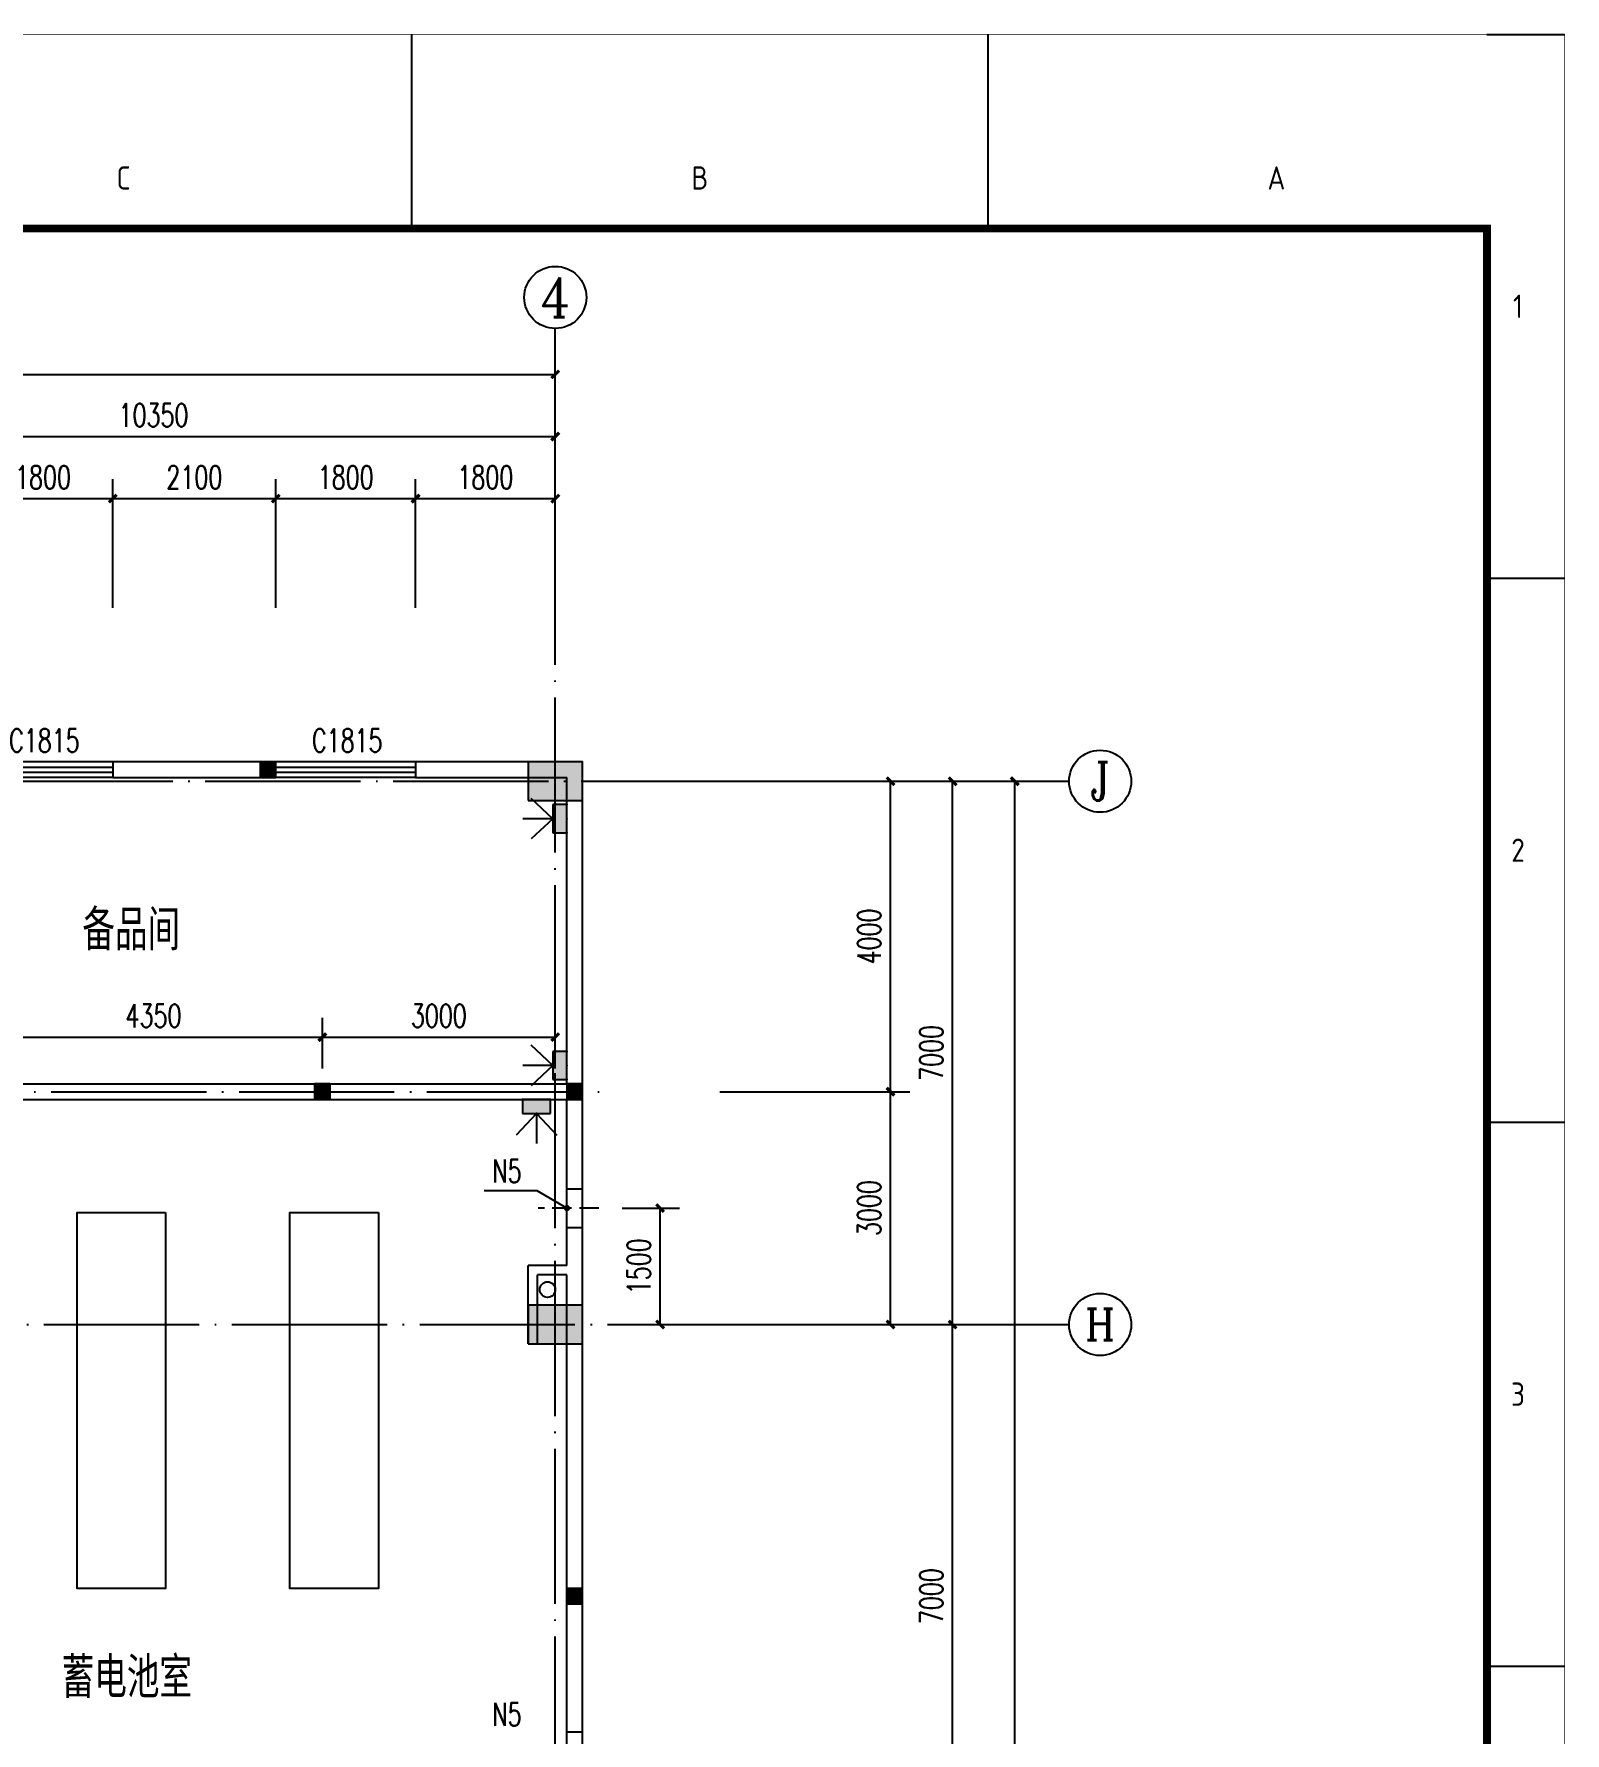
# Model space of a CAD drawing. Extents: x -93062 to 326984, y -142534 to 91021.
# Drawn here: x 103584 to 123304, y 69109 to 91001 of the extents above; entities that cross this region are included whole.
import ezdxf
from ezdxf.enums import TextEntityAlignment as Align

# ---------------------------------------------------------------- set-up
doc = ezdxf.new("R2010")
doc.units = 0
doc.header["$LTSCALE"] = 1000
doc.header["$MEASUREMENT"] = 0
doc.linetypes.add('DASH', pattern=[0.35, 0.25, -0.1])
doc.linetypes.add('DOTE', pattern=[2.42, 2, -0.2, 0.02, -0.2])
doc.layers.get('0').update_dxf_attribs({"color": 8})
doc.layers.get('Defpoints').update_dxf_attribs({"color": 8})
for name, color, linetype in [('-人员定位', 6, 'Continuous'), ('AXIS', 8, 'Continuous'), ('AXIS_TEXT', 8, 'Continuous'), ('CENTRE LINE', 8, 'DOTE'), ('COLUMN', 8, 'Continuous'), ('DOTE', 8, 'DOTE'), ('EQUIPMENT', 8, 'Continuous'), ('GROUND', 8, 'Continuous'), ('HOLE', 8, 'Continuous'), ('PUB_DIM', 8, 'Continuous'), ('PUB_HATCH', 8, 'Continuous'), ('PUB_TEXT', 8, 'Continuous'), ('TEXT', 8, 'Continuous'), ('WALL', 8, 'Continuous'), ('WINDOW', 8, 'Continuous'), ('WINDOW_TEXT', 8, 'Continuous')]:
    doc.layers.add(name, color=color, linetype=linetype)
doc.styles.add('_TCH_AXIS', font='COMPLEX', dxfattribs={"bigfont": 'GBCBIG'})
doc.styles.add('_TCH_DIM', font='SIMPLEX', dxfattribs={"bigfont": 'GBCBIG'})
doc.styles.add('_TCH_DIM_T3', font='SIMPLEX', dxfattribs={"width": 0.705882, "bigfont": 'GBCBIG'})
doc.styles.add('_TCH_WINDOW', font='SIMPLEX', dxfattribs={"bigfont": 'GBCBIG'})
doc.styles.add('COMPLEX', font='COMPLEX')
doc.styles.add('HZTXT', font='geditxt.shx', dxfattribs={"width": 0.8, "bigfont": 'hztxt1.shx'})
doc.styles.get("Standard").update_dxf_attribs({"font": 'gbenor.shx', "bigfont": 'gbcbig.shx'})
doc.styles.add('TK', font='GEDITXT.SHX', dxfattribs={"width": 0.85, "height": 3.5, "bigfont": 'DXT.SHX'})
doc.dimstyles.new('_TCH_ARCH&&100', dxfattribs={"dimtxt": 297.5, "dimasz": 100, "dimexe": 250, "dimexo": 300, "dimgap": 126.25, "dimtad": 1, "dimdec": 0, "dimzin": 0, "dimdsep": 46, "dimtxsty": '_TCH_DIM_T3', "dimblk": 'ARCHTICK', "dimcen": 0.09, "dimazin": 2, "dimtfac": 1, "dimtdec": 0, "dimtix": 1, "dimtmove": 2, "dimatfit": 3, "dimfxl": 1, "dimtolj": 1, "dimtzin": 0, "dimarcsym": 0})

# ---------------------------------------------------------------- blocks, each defined once
blk = doc.blocks.new('_FZH')
blk.add_lwpolyline([(-0.5, -0.5), (0.5, -0.5), (0.5, 0.5), (-0.5, 0.5)], close=True)
at = {"layer": 'PUB_HATCH'}
blk.add_solid([(-0.5, -0.5), (0.5, -0.5), (-0.5, 0.5), (0.5, 0.5)], dxfattribs=at)
blk = doc.blocks.new('DSADa')
at = {"layer": 'COLUMN', "xscale": 699.9999999997672, "yscale": 499.9999999998399, "zscale": 499.9999999998399, "rotation": 3.811489492195883e-11}
for p in [(23100, 0), (23100, -7000)]:
    blk.add_blockref('_FZH', p, dxfattribs=at)
blk = doc.blocks.new('GEDI_WK_A1_V')
at = {"color": 3}
for p, q in [((445.5, 816), (445.5, 841)), ((519.75, 816), (519.75, 841)), ((584, 841), (594, 841)), ((584, 770.92), (594, 770.92)), ((584, 700.83), (594, 700.83)), ((584, 630.75), (594, 630.75))]:
    blk.add_line(p, q, dxfattribs=at)
for points, const_width in [([(0, 841), (0, 0), (594, 0), (594, 841)], 0.1), ([(10, 816), (10, 10), (584, 10), (584, 816)], 1)]:
    blk.add_lwpolyline(points, close=True, dxfattribs=dict(at, const_width=const_width))
for s, p in [('C', (408.38, 821)), ('B', (482.62, 821)), ('A', (556.88, 821))]:
    blk.add_text(s, height=3, dxfattribs=at).set_placement(p, align=Align.CENTER)
for s, p in [('1', (588, 805.96)), ('2', (588, 735.88)), ('3', (588, 665.79))]:
    blk.add_text(s, height=3, dxfattribs=at).set_placement(p, align=Align.MIDDLE)
blk = doc.blocks.new('A$C711966D6')
blk.add_blockref('GEDI_WK_A1_V', (0, 0))
at = {"style": 'TK', "width": 0.85}
for tag, height, p in [('PROJECTNAME', 4.75, (529, 44)), ('PHASE', 4, (571, 44)), ('DRAWINGNAME', 4.75, (539, 31))]:
    blk.add_attdef(tag, text='', height=height, dxfattribs=at).set_placement(p, align=Align.MIDDLE_CENTER)
for tag, p, height in [('APPROVE', (416, 32.75), 3.5), ('DESIGN', (461, 32.75), 3.5), ('REVIEW1', (416, 25.75), 3.5), ('DRAW', (461, 25.75), 3.5), ('REVIEW2', (416, 18.75), 3.5), ('PROPORTION', (461, 18.75), 3.5), ('DRAWINGNUMBER', (511, 18.5), 4), ('CHECK', (416, 11.75), 3.5), ('DATE', (461, 11.75), 3.5), ('VERSION', (577, 11.75), 3.5)]:
    blk.add_attdef(tag, p, '', height=height, dxfattribs=at)
blk = doc.blocks.new('是飞洒发时')
at = {"xscale": 100, "yscale": 100, "zscale": 100}
blk.add_blockref('A$C711966D6', (0, 0), dxfattribs=at)
blk = doc.blocks.new('A$C0FBE4C39')
at = {"layer": 'EQUIPMENT'}
for points in [[(-5019, -5557), (-5019, -10400), (-6159, -10400), (-6159, -5557)], [(-2279, -5557), (-2279, -10400), (-3419, -10400), (-3419, -5557)]]:
    blk.add_lwpolyline(points, close=True, dxfattribs=at)
blk = doc.blocks.new('A$C2CBA13EF')
at = {"layer": 'GROUND'}
blk.add_circle((23000, 27950), 100, dxfattribs=at)
blk = doc.blocks.new('_ArchTick')
at = {"color": 0, "linetype": 'ByBlock', "const_width": 0.4}
blk.add_lwpolyline([(-0.5, -0.5), (0.5, 0.5)], dxfattribs=at)
blk = doc.blocks.new('*D382')
at = {"layer": 'Defpoints', "color": 0, "transparency": 16777216}
for p in [(110858, 75872), (111648, 75872), (110858, 74372)]:
    blk.add_point(p, dxfattribs=at)
at = {"layer": 'HOLE', "color": 0, "lineweight": -2, "transparency": 16777216}
for p, q in [((111158, 75872), (111898, 75872)), ((111648, 74372), (111648, 75872)), ((111158, 74372), (111898, 74372))]:
    blk.add_line(p, q, dxfattribs=at)
at = {"layer": 'HOLE', "color": 0, "lineweight": -2, "transparency": 16777216, "xscale": 100, "yscale": 100, "zscale": 100}
for p, rotation in [((111648, 75872), 90), ((111648, 74372), 270)]:
    blk.add_blockref('_ArchTick', p, dxfattribs=dict(at, rotation=rotation))
at = {"layer": 'HOLE', "color": 0, "transparency": 16777216, "insert": (111374, 75122), "char_height": 297.5, "attachment_point": 5, "rotation": 90, "style": '_TCH_DIM_T3'}
blk.add_mtext('\\A1;1500', dxfattribs=at)
blk = doc.blocks.new('*D383')
at = {"layer": 'Defpoints', "color": 0, "transparency": 16777216}
for p in [(107298, 78075), (102948, 77372), (107298, 77372)]:
    blk.add_point(p, dxfattribs=at)
at = {"layer": 'PUB_DIM', "color": 0, "lineweight": -2, "transparency": 16777216}
for p, q in [((102948, 77672), (102948, 78325)), ((107298, 77672), (107298, 78325)), ((102948, 78075), (107298, 78075))]:
    blk.add_line(p, q, dxfattribs=at)
at = {"layer": 'PUB_DIM', "color": 0, "lineweight": -2, "transparency": 16777216, "xscale": 100, "yscale": 100, "zscale": 100, "rotation": 180}
blk.add_blockref('_ArchTick', (102948, 78075), dxfattribs=at)
at = {"layer": 'PUB_DIM', "color": 0, "lineweight": -2, "transparency": 16777216, "xscale": 100, "yscale": 100, "zscale": 100}
blk.add_blockref('_ArchTick', (107298, 78075), dxfattribs=at)
at = {"layer": 'PUB_DIM', "color": 0, "transparency": 16777216, "insert": (105123, 78350), "char_height": 297.5, "attachment_point": 5, "style": '_TCH_DIM_T3'}
blk.add_mtext('\\A1;4350', dxfattribs=at)
blk = doc.blocks.new('*D384')
at = {"layer": 'Defpoints', "color": 0, "transparency": 16777216}
for p in [(110298, 78075), (107298, 77372), (110298, 77372)]:
    blk.add_point(p, dxfattribs=at)
at = {"layer": 'PUB_DIM', "color": 0, "lineweight": -2, "transparency": 16777216}
for p, q in [((107298, 77672), (107298, 78325)), ((110298, 77672), (110298, 78325)), ((107298, 78075), (110298, 78075))]:
    blk.add_line(p, q, dxfattribs=at)
at = {"layer": 'PUB_DIM', "color": 0, "lineweight": -2, "transparency": 16777216, "xscale": 100, "yscale": 100, "zscale": 100, "rotation": 180}
blk.add_blockref('_ArchTick', (107298, 78075), dxfattribs=at)
at = {"layer": 'PUB_DIM', "color": 0, "lineweight": -2, "transparency": 16777216, "xscale": 100, "yscale": 100, "zscale": 100}
blk.add_blockref('_ArchTick', (110298, 78075), dxfattribs=at)
at = {"layer": 'PUB_DIM', "color": 0, "transparency": 16777216, "insert": (108798, 78350), "char_height": 297.5, "attachment_point": 5, "style": '_TCH_DIM_T3'}
blk.add_mtext('\\A1;3000', dxfattribs=at)
blk = doc.blocks.new('*D1181')
at = {"layer": 'AXIS', "color": 0, "lineweight": -2, "transparency": 16777216}
for p, q in [((112416, 77372), (114866, 77372)), ((114616, 74372), (114616, 77372)), ((112416, 74372), (114866, 74372))]:
    blk.add_line(p, q, dxfattribs=at)
at = {"layer": 'Defpoints', "color": 0, "transparency": 16777216}
for p in [(112116, 77372), (114616, 77372), (112116, 74372)]:
    blk.add_point(p, dxfattribs=at)
at = {"layer": 'AXIS', "color": 0, "lineweight": -2, "transparency": 16777216, "xscale": 100, "yscale": 100, "zscale": 100}
for p, rotation in [((114616, 77372), 90), ((114616, 74372), 270)]:
    blk.add_blockref('_ArchTick', p, dxfattribs=dict(at, rotation=rotation))
at = {"layer": 'AXIS', "color": 0, "transparency": 16777216, "insert": (114341, 75872), "char_height": 297.5, "attachment_point": 5, "rotation": 90, "style": '_TCH_DIM_T3'}
blk.add_mtext('\\A1;3000', dxfattribs=at)
blk = doc.blocks.new('*D1182')
at = {"layer": 'AXIS', "color": 0, "lineweight": -2, "transparency": 16777216}
for p, q in [((112416, 81372), (114866, 81372)), ((114616, 77372), (114616, 81372)), ((112416, 77372), (114866, 77372))]:
    blk.add_line(p, q, dxfattribs=at)
at = {"layer": 'Defpoints', "color": 0, "transparency": 16777216}
for p in [(112116, 81372), (114616, 81372), (112116, 77372)]:
    blk.add_point(p, dxfattribs=at)
at = {"layer": 'AXIS', "color": 0, "lineweight": -2, "transparency": 16777216, "xscale": 100, "yscale": 100, "zscale": 100}
for p, rotation in [((114616, 81372), 90), ((114616, 77372), 270)]:
    blk.add_blockref('_ArchTick', p, dxfattribs=dict(at, rotation=rotation))
at = {"layer": 'AXIS', "color": 0, "transparency": 16777216, "insert": (114341, 79372), "char_height": 297.5, "attachment_point": 5, "rotation": 90, "style": '_TCH_DIM_T3'}
blk.add_mtext('\\A1;4000', dxfattribs=at)
blk = doc.blocks.new('*D1195')
at = {"layer": 'AXIS', "color": 0, "lineweight": -2, "transparency": 16777216}
for p, q in [((102799, 83608), (102799, 85264)), ((104599, 83608), (104599, 85264)), ((102799, 85014), (104599, 85014))]:
    blk.add_line(p, q, dxfattribs=at)
at = {"layer": 'Defpoints', "color": 0, "transparency": 16777216}
for p in [(104599, 85014), (102799, 83308), (104599, 83308)]:
    blk.add_point(p, dxfattribs=at)
at = {"layer": 'AXIS', "color": 0, "lineweight": -2, "transparency": 16777216, "xscale": 100, "yscale": 100, "zscale": 100, "rotation": 180}
blk.add_blockref('_ArchTick', (102799, 85014), dxfattribs=at)
at = {"layer": 'AXIS', "color": 0, "lineweight": -2, "transparency": 16777216, "xscale": 100, "yscale": 100, "zscale": 100}
blk.add_blockref('_ArchTick', (104599, 85014), dxfattribs=at)
at = {"layer": 'AXIS', "color": 0, "transparency": 16777216, "insert": (103699, 85289), "char_height": 297.5, "attachment_point": 5, "style": '_TCH_DIM_T3'}
blk.add_mtext('\\A1;1800', dxfattribs=at)
blk = doc.blocks.new('*D1196')
at = {"layer": 'AXIS', "color": 0, "lineweight": -2, "transparency": 16777216}
for p, q in [((104599, 83608), (104599, 85264)), ((106698, 83608), (106698, 85264)), ((104599, 85014), (106698, 85014))]:
    blk.add_line(p, q, dxfattribs=at)
at = {"layer": 'Defpoints', "color": 0, "transparency": 16777216}
for p in [(106698, 85014), (104599, 83308), (106698, 83308)]:
    blk.add_point(p, dxfattribs=at)
at = {"layer": 'AXIS', "color": 0, "lineweight": -2, "transparency": 16777216, "xscale": 100, "yscale": 100, "zscale": 100, "rotation": 180}
blk.add_blockref('_ArchTick', (104599, 85014), dxfattribs=at)
at = {"layer": 'AXIS', "color": 0, "lineweight": -2, "transparency": 16777216, "xscale": 100, "yscale": 100, "zscale": 100}
blk.add_blockref('_ArchTick', (106698, 85014), dxfattribs=at)
at = {"layer": 'AXIS', "color": 0, "transparency": 16777216, "insert": (105649, 85289), "char_height": 297.5, "attachment_point": 5, "style": '_TCH_DIM_T3'}
blk.add_mtext('\\A1;2100', dxfattribs=at)
blk = doc.blocks.new('*D1197')
at = {"layer": 'AXIS', "color": 0, "lineweight": -2, "transparency": 16777216}
for p, q in [((106698, 83608), (106698, 85264)), ((108498, 83608), (108498, 85264)), ((106698, 85014), (108498, 85014))]:
    blk.add_line(p, q, dxfattribs=at)
at = {"layer": 'Defpoints', "color": 0, "transparency": 16777216}
for p in [(108498, 85014), (106698, 83308), (108498, 83308)]:
    blk.add_point(p, dxfattribs=at)
at = {"layer": 'AXIS', "color": 0, "lineweight": -2, "transparency": 16777216, "xscale": 100, "yscale": 100, "zscale": 100, "rotation": 180}
blk.add_blockref('_ArchTick', (106698, 85014), dxfattribs=at)
at = {"layer": 'AXIS', "color": 0, "lineweight": -2, "transparency": 16777216, "xscale": 100, "yscale": 100, "zscale": 100}
blk.add_blockref('_ArchTick', (108498, 85014), dxfattribs=at)
at = {"layer": 'AXIS', "color": 0, "transparency": 16777216, "insert": (107598, 85289), "char_height": 297.5, "attachment_point": 5, "style": '_TCH_DIM_T3'}
blk.add_mtext('\\A1;1800', dxfattribs=at)
blk = doc.blocks.new('*D1198')
at = {"layer": 'AXIS', "color": 0, "lineweight": -2, "transparency": 16777216}
for p, q in [((108498, 83608), (108498, 85264)), ((110298, 83608), (110298, 85264)), ((108498, 85014), (110298, 85014))]:
    blk.add_line(p, q, dxfattribs=at)
at = {"layer": 'Defpoints', "color": 0, "transparency": 16777216}
for p in [(110298, 85014), (108498, 83308), (110298, 83308)]:
    blk.add_point(p, dxfattribs=at)
at = {"layer": 'AXIS', "color": 0, "lineweight": -2, "transparency": 16777216, "xscale": 100, "yscale": 100, "zscale": 100, "rotation": 180}
blk.add_blockref('_ArchTick', (108498, 85014), dxfattribs=at)
at = {"layer": 'AXIS', "color": 0, "lineweight": -2, "transparency": 16777216, "xscale": 100, "yscale": 100, "zscale": 100}
blk.add_blockref('_ArchTick', (110298, 85014), dxfattribs=at)
at = {"layer": 'AXIS', "color": 0, "transparency": 16777216, "insert": (109398, 85289), "char_height": 297.5, "attachment_point": 5, "style": '_TCH_DIM_T3'}
blk.add_mtext('\\A1;1800', dxfattribs=at)
blk = doc.blocks.new('*D1250')
at = {"layer": 'AXIS', "color": 0, "lineweight": -2, "transparency": 16777216}
for p, q in [((99948, 84408), (99948, 86064)), ((110298, 84408), (110298, 86064)), ((99948, 85814), (110298, 85814))]:
    blk.add_line(p, q, dxfattribs=at)
at = {"layer": 'Defpoints', "color": 0, "transparency": 16777216}
for p in [(110298, 85814), (99948, 84108), (110298, 84108)]:
    blk.add_point(p, dxfattribs=at)
at = {"layer": 'AXIS', "color": 0, "lineweight": -2, "transparency": 16777216, "xscale": 100, "yscale": 100, "zscale": 100, "rotation": 180}
blk.add_blockref('_ArchTick', (99948, 85814), dxfattribs=at)
at = {"layer": 'AXIS', "color": 0, "lineweight": -2, "transparency": 16777216, "xscale": 100, "yscale": 100, "zscale": 100}
blk.add_blockref('_ArchTick', (110298, 85814), dxfattribs=at)
at = {"layer": 'AXIS', "color": 0, "transparency": 16777216, "insert": (105123, 86089), "char_height": 297.5, "attachment_point": 5, "style": '_TCH_DIM_T3'}
blk.add_mtext('\\A1;10350', dxfattribs=at)
blk = doc.blocks.new('*D1252')
at = {"layer": 'AXIS', "color": 0, "lineweight": -2, "transparency": 16777216}
for p, q in [((87198, 84408), (87198, 86864)), ((110298, 84408), (110298, 86864)), ((87198, 86614), (110298, 86614))]:
    blk.add_line(p, q, dxfattribs=at)
at = {"layer": 'Defpoints', "color": 0, "transparency": 16777216}
for p in [(110298, 86614), (87198, 84108), (110298, 84108)]:
    blk.add_point(p, dxfattribs=at)
at = {"layer": 'AXIS', "color": 0, "lineweight": -2, "transparency": 16777216, "xscale": 100, "yscale": 100, "zscale": 100, "rotation": 180}
blk.add_blockref('_ArchTick', (87198, 86614), dxfattribs=at)
at = {"layer": 'AXIS', "color": 0, "lineweight": -2, "transparency": 16777216, "xscale": 100, "yscale": 100, "zscale": 100}
blk.add_blockref('_ArchTick', (110298, 86614), dxfattribs=at)
at = {"layer": 'AXIS', "color": 0, "transparency": 16777216, "insert": (98748, 86889), "char_height": 297.5, "attachment_point": 5, "style": '_TCH_DIM_T3'}
blk.add_mtext('\\A1;23100', dxfattribs=at)
blk = doc.blocks.new('*D1261')
at = {"layer": 'AXIS', "color": 0, "lineweight": -2, "transparency": 16777216}
for p, q in [((113216, 74372), (115666, 74372)), ((115416, 67372), (115416, 74372)), ((113216, 67372), (115666, 67372))]:
    blk.add_line(p, q, dxfattribs=at)
at = {"layer": 'Defpoints', "color": 0, "transparency": 16777216}
for p in [(112916, 74372), (115416, 74372), (112916, 67372)]:
    blk.add_point(p, dxfattribs=at)
at = {"layer": 'AXIS', "color": 0, "lineweight": -2, "transparency": 16777216, "xscale": 100, "yscale": 100, "zscale": 100}
for p, rotation in [((115416, 74372), 90), ((115416, 67372), 270)]:
    blk.add_blockref('_ArchTick', p, dxfattribs=dict(at, rotation=rotation))
at = {"layer": 'AXIS', "color": 0, "transparency": 16777216, "insert": (115141, 70872), "char_height": 297.5, "attachment_point": 5, "rotation": 90, "style": '_TCH_DIM_T3'}
blk.add_mtext('\\A1;7000', dxfattribs=at)
blk = doc.blocks.new('*D1262')
at = {"layer": 'AXIS', "color": 0, "lineweight": -2, "transparency": 16777216}
for p, q in [((113216, 81372), (115666, 81372)), ((115416, 74372), (115416, 81372)), ((113216, 74372), (115666, 74372))]:
    blk.add_line(p, q, dxfattribs=at)
at = {"layer": 'Defpoints', "color": 0, "transparency": 16777216}
for p in [(112916, 81372), (115416, 81372), (112916, 74372)]:
    blk.add_point(p, dxfattribs=at)
at = {"layer": 'AXIS', "color": 0, "lineweight": -2, "transparency": 16777216, "xscale": 100, "yscale": 100, "zscale": 100}
for p, rotation in [((115416, 81372), 90), ((115416, 74372), 270)]:
    blk.add_blockref('_ArchTick', p, dxfattribs=dict(at, rotation=rotation))
at = {"layer": 'AXIS', "color": 0, "transparency": 16777216, "insert": (115141, 77872), "char_height": 297.5, "attachment_point": 5, "rotation": 90, "style": '_TCH_DIM_T3'}
blk.add_mtext('\\A1;7000', dxfattribs=at)
blk = doc.blocks.new('*D1264')
at = {"layer": 'AXIS', "color": 0, "lineweight": -2, "transparency": 16777216}
for p, q in [((113216, 81372), (116466, 81372)), ((116216, 26872), (116216, 81372)), ((113216, 26872), (116466, 26872))]:
    blk.add_line(p, q, dxfattribs=at)
at = {"layer": 'Defpoints', "color": 0, "transparency": 16777216}
for p in [(112916, 81372), (116216, 81372), (112916, 26872)]:
    blk.add_point(p, dxfattribs=at)
at = {"layer": 'AXIS', "color": 0, "lineweight": -2, "transparency": 16777216, "xscale": 100, "yscale": 100, "zscale": 100}
for p, rotation in [((116216, 81372), 90), ((116216, 26872), 270)]:
    blk.add_blockref('_ArchTick', p, dxfattribs=dict(at, rotation=rotation))
at = {"layer": 'AXIS', "color": 0, "transparency": 16777216, "insert": (115941, 54122), "char_height": 297.5, "attachment_point": 5, "rotation": 90, "style": '_TCH_DIM_T3'}
blk.add_mtext('\\A1;54500', dxfattribs=at)
blk = doc.blocks.new('$TCHSYS$WIN2D')
for p, q in [((-0.5, 0.5), (0.5, 0.5)), ((0.5, 0.167), (-0.5, 0.167)), ((0.5, -0.167), (-0.5, -0.167)), ((-0.5, -0.5), (0.5, -0.5))]:
    blk.add_line(p, q)
blk = doc.blocks.new('_AXISO')
blk.add_circle((0, 0), 0.5)
at = {"layer": 'AXIS_TEXT', "style": 'COMPLEX', "width": 1.041667}
blk.add_attdef('A', text='', height=0.56, dxfattribs=at).set_placement((-0.25, -0.28), (0.25, -0.28), align=Align.FIT)
blk = doc.blocks.new('定位基站')
at = {"layer": '-人员定位', "ltscale": 0.01}
h = blk.add_hatch(color=256, dxfattribs=at)
h.dxf.hatch_style = 1
h.paths.add_polyline_path([(406524, 477798), (406524, 477617), (406162, 477617), (406162, 477798)])
at = {"layer": '-人员定位', "color": 6}
for p, q in [((406343, 477798), (406343, 478186)), ((406343, 477798), (406082, 478077)), ((406343, 477798), (406604, 478077)), ((406343, 477995), (406343, 477995)), ((406162, 477798), (406524, 477798)), ((406162, 477617), (406162, 477798)), ((406524, 477798), (406524, 477617)), ((406524, 477617), (406162, 477617))]:
    blk.add_line(p, q, dxfattribs=at)
for p in [(406343, 477798), (406162, 477617), (406343, 477617), (406524, 477617)]:
    blk.add_point(p, dxfattribs=at)

msp = doc.modelspace()

# ---------------------------------------------------------------- hatches: boundary and pattern name
at = {"layer": 'PUB_HATCH'}
for points in [[(106498.4, 81622.1), (106498.4, 81422.1), (106698.4, 81422.1), (106698.4, 81622.1)], [(107198.4, 77472.1), (107198.4, 77272.1), (107398.4, 77272.1), (107398.4, 77472.1)], [(110448.4, 77472.1), (110448.4, 77272.1), (110648.4, 77272.1), (110648.4, 77472.1)], [(110448.4, 70972.1), (110448.4, 70772.1), (110648.4, 70772.1), (110648.4, 70972.1)]]:
    msp.add_hatch(color=256, dxfattribs=at).paths.add_polyline_path(points)

# ---------------------------------------------------------------- linework, layer by layer
at = {"layer": 'AXIS'}
for p, q in [((110298.4, 84000.9), (110298.4, 87207)), ((112915.9, 81372.1), (116915.9, 81372.1)), ((112915.9, 74372.1), (116915.9, 74372.1))]:
    msp.add_line(p, q, dxfattribs=at)
msp.add_circle((110298.4, 87607), 400, dxfattribs=at)
at = {"layer": 'CENTRE LINE'}
msp.add_line((98964.5, 77372.1), (111025.5, 77372.1), dxfattribs=at)
at = {"layer": 'COLUMN'}
for p, q in [((106498.4, 81622.1), (106498.4, 81422.1)), ((106698.4, 81622.1), (106498.4, 81622.1)), ((106698.4, 81422.1), (106698.4, 81622.1)), ((106498.4, 81422.1), (106698.4, 81422.1)), ((107198.4, 77472.1), (107198.4, 77272.1)), ((107398.4, 77472.1), (107198.4, 77472.1)), ((107398.4, 77272.1), (107398.4, 77472.1)), ((110448.4, 77472.1), (110448.4, 77272.1)), ((110648.4, 77472.1), (110448.4, 77472.1)), ((110648.4, 77272.1), (110648.4, 77472.1)), ((107198.4, 77272.1), (107398.4, 77272.1)), ((110448.4, 77272.1), (110648.4, 77272.1)), ((110448.4, 70972.1), (110448.4, 70772.1)), ((110648.4, 70972.1), (110448.4, 70972.1)), ((110648.4, 70772.1), (110648.4, 70972.1)), ((110448.4, 70772.1), (110648.4, 70772.1))]:
    msp.add_line(p, q, dxfattribs=at)
at = {"layer": 'DOTE'}
for p, q in [((84009.9, 81372.1), (112915.9, 81372.1)), ((84351.6, 74372.1), (112915.9, 74372.1))]:
    msp.add_line(p, q, dxfattribs=at)
msp.add_lwpolyline([(110298.4, 22372.1), (110298.4, 86156)], dxfattribs=at)
at = {"layer": 'HOLE'}
for p, q in [((110063.5, 76095), (109380.5, 76095)), ((110448.4, 75872.1), (110063.5, 76095)), ((110448.4, 76122.1), (110648.4, 76122.1)), ((110448.4, 75622.1), (110648.4, 75622.1)), ((110448.4, 69122.1), (110648.4, 69122.1))]:
    msp.add_line(p, q, dxfattribs=at)
at = {"layer": 'HOLE', "linetype": 'DASH'}
msp.add_line((110858.3, 75872.1), (110077.3, 75872.1), dxfattribs=at)
at = {"layer": 'HOLE', "const_width": 40}
msp.add_lwpolyline([(110465.7, 75862, 1), (110431.1, 75882.1, 1)], format="xyb", close=True, dxfattribs=at)
at = {"layer": 'WALL'}
for p, q in [((106698.4, 81622.1), (104598.8, 81622.1)), ((104598.8, 81622.1), (104598.8, 81422.1)), ((106698.4, 81422.1), (106698.4, 81622.1)), ((110648.4, 81622.1), (108498.4, 81622.1)), ((108498.4, 81622.1), (108498.4, 81422.1)), ((110648.4, 77372.1), (110648.4, 81622.1)), ((104598.8, 81422.1), (106698.4, 81422.1)), ((108498.4, 81422.1), (110448.4, 81422.1)), ((110448.4, 77472.1), (110448.4, 81422.1)), ((100198.4, 77472.1), (110448.4, 77472.1)), ((110648.4, 75072.1), (110648.4, 77372.1)), ((100298.4, 77272.1), (110448.4, 77272.1)), ((110448.4, 75132.1), (110448.4, 77272.1)), ((109948.4, 74122.1), (109948.4, 75132.1)), ((110448.4, 75132.1), (109948.4, 75132.1)), ((110068.4, 74122.1), (110068.4, 75012.1)), ((110448.4, 75012.1), (110068.4, 75012.1)), ((110448.4, 67472.1), (110448.4, 75012.1)), ((110648.4, 67372.1), (110648.4, 75072.1)), ((109948.4, 74122.1), (110068.4, 74122.1))]:
    msp.add_line(p, q, dxfattribs=at)

# ---------------------------------------------------------------- block references
at = {"layer": '-人员定位', "xscale": -1}
for p, rotation in [((588065.4, 487233), 90), ((588065.4, 484052), 90), ((-296286.6, 554889.1), 180)]:
    msp.add_blockref('定位基站', p, dxfattribs=dict(at, rotation=rotation))
msp.add_blockref('是飞洒发时', (63898.5, 6896))
at = {"layer": 'AXIS'}
ref = msp.add_blockref('_AXISO', (117315.9, 81372.1), dxfattribs=dict(at, xscale=800, yscale=800, zscale=800))
ref.add_attrib('A', 'J', dxfattribs={"layer": 'AXIS_TEXT', "height": 496.1, "style": '_TCH_AXIS'}).set_placement((117186, 81124), (117445.9, 81124), align=Align.FIT)
ref = msp.add_blockref('_AXISO', (117315.9, 74372.1), dxfattribs=dict(at, xscale=800, yscale=800, zscale=800))
ref.add_attrib('A', 'H', dxfattribs={"layer": 'AXIS_TEXT', "height": 405.5, "style": '_TCH_AXIS'}).set_placement((117122.8, 74169.3), (117509, 74169.3), align=Align.FIT)
at = {"layer": 'COLUMN'}
msp.add_blockref('DSADa', (87198.4, 81372.1), dxfattribs=at)
at = {"layer": 'EQUIPMENT'}
msp.add_blockref('A$C0FBE4C39', (110298.4, 81372.1), dxfattribs=at)
at = {"layer": 'GROUND'}
msp.add_blockref('A$C2CBA13EF', (87198.4, 46872.1), dxfattribs=at)
at = {"layer": 'WINDOW'}
ref = msp.add_blockref('$TCHSYS$WIN2D', (103698.8, 81522.1), dxfattribs=dict(at, xscale=1800, yscale=200, zscale=1800, rotation=180))
ref.add_attrib('A', 'C1815', (103263.8, 81748.3), dxfattribs={"layer": 'WINDOW_TEXT', "height": 297.5, "style": '_TCH_WINDOW', "width": 0.705882})
ref = msp.add_blockref('$TCHSYS$WIN2D', (107598.4, 81522.1), dxfattribs=dict(at, xscale=1800, yscale=200, zscale=1800, rotation=180))
ref.add_attrib('A', 'C1815', (107163.4, 81748.3), dxfattribs={"layer": 'WINDOW_TEXT', "height": 297.5, "style": '_TCH_WINDOW', "width": 0.705882})

# ---------------------------------------------------------------- texts
at = {"layer": 'AXIS_TEXT', "style": '_TCH_AXIS'}
msp.add_text('4', height=509.1, dxfattribs=at).set_placement((110104.5, 87352.5), (110492.3, 87352.5), align=Align.FIT)
at = {"layer": 'PUB_TEXT', "style": '_TCH_DIM', "width": 0.705882}
for p in [(109485.5, 76200), (109485.5, 69200)]:
    msp.add_text('N5', height=297.5, dxfattribs=at).set_placement(p)
at = {"layer": 'TEXT', "style": 'HZTXT', "width": 0.8}
for s, p in [('备品间', (104206.1, 79191.9)), ('蓄电池室', (103939.6, 69561.5))]:
    msp.add_text(s, height=525, dxfattribs=at).set_placement(p)

# ---------------------------------------------------------------- dimensions: what is measured, and where the dimension line sits
at = {"layer": 'AXIS'}
for p1, p2, distance, picture, middle in [((87198.4, 84107.7), (110298.4, 84107.7), 2506.1, '*D1252', (98748.4, 86888.8)), ((99948.4, 84107.7), (110298.4, 84107.7), 1706.1, '*D1250', (105123.4, 86088.8)), ((102798.8, 83307.7), (104598.8, 83307.7), 1706.1, '*D1195', (103698.8, 85288.8)), ((104598.8, 83307.7), (106698.4, 83307.7), 1706.1, '*D1196', (105648.6, 85288.8)), ((106698.4, 83307.7), (108498.4, 83307.7), 1706.1, '*D1197', (107598.4, 85288.8)), ((108498.4, 83307.7), (110298.4, 83307.7), 1706.1, '*D1198', (109398.4, 85288.8)), ((112115.9, 77372.1), (112115.9, 81372.1), -2500, '*D1182', (114340.9, 79372.1)), ((112915.9, 74372.1), (112915.9, 81372.1), -2500, '*D1262', (115140.9, 77872.1)), ((112915.9, 26872.1), (112915.9, 81372.1), -3300, '*D1264', (115940.9, 54122.1)), ((112115.9, 74372.1), (112115.9, 77372.1), -2500, '*D1181', (114340.9, 75872.1)), ((112915.9, 67372.1), (112915.9, 74372.1), -2500, '*D1261', (115140.9, 70872.1))]:
    dim = msp.add_aligned_dim(p1=p1, p2=p2, distance=distance, dimstyle='_TCH_ARCH&&100', dxfattribs=at)
    dim.commit()
    dim.dimension.update_dxf_attribs({"geometry": picture, "text_midpoint": middle})
at = {"layer": 'HOLE'}
dim = msp.add_aligned_dim(p1=(110858.3, 74372.1), p2=(110858.3, 75872.1), distance=-790.2, dimstyle='_TCH_ARCH&&100', dxfattribs=at)
dim.commit()
dim.dimension.update_dxf_attribs({"geometry": '*D382', "text_midpoint": (111373.5, 75122.1)})
at = {"layer": 'PUB_DIM'}
for p1, p2, picture, middle in [((102948.4, 77372.1), (107298.4, 77372.1), '*D383', (105123.4, 78349.5)), ((107298.4, 77372.1), (110298.4, 77372.1), '*D384', (108798.4, 78349.5))]:
    dim = msp.add_aligned_dim(p1=p1, p2=p2, distance=702.4, dimstyle='_TCH_ARCH&&100', dxfattribs=at)
    dim.commit()
    dim.dimension.update_dxf_attribs({"geometry": picture, "text_midpoint": middle})

doc.saveas('drawing.dxf')
